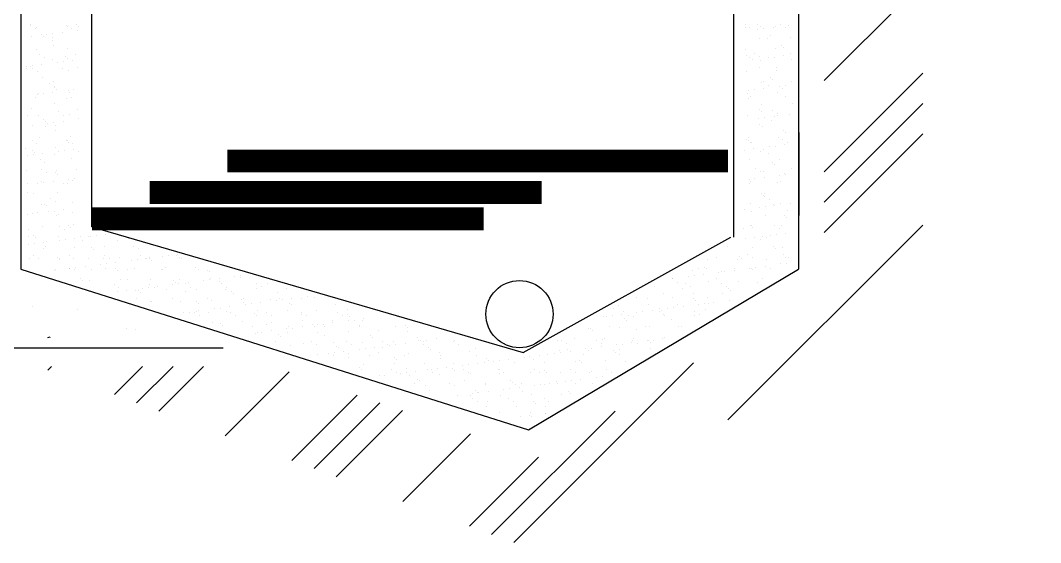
# Model space of a CAD drawing. Extents: x 0.035 to 0.854, y 0.057 to 0.57.
# Drawn here: x 0.81737 to 0.85405, y 0.34715 to 0.36595 of the extents above; entities that cross this region are included whole.
import ezdxf

# ---------------------------------------------------------------- set-up
doc = ezdxf.new("R2010")
doc.units = 0
doc.header["$LTSCALE"] = 500
doc.header["$MEASUREMENT"] = 0
doc.linetypes.add('DASHED2', pattern=[0.375, 0.25, -0.125])
doc.layers.get('0').update_dxf_attribs({"linetype": 'CONTINUOUS'})

# ---------------------------------------------------------------- blocks, each defined once
blk = doc.blocks.new('*X38')
at = {"color": 0, "linetype": 'Continuous'}
for p, q in [((-5.246, 27.899), (2.934, 36.08)), ((-5.246, 29.225), (1.608, 36.08)), ((-5.246, 33.203), (-2.369, 36.08)), ((-0.369, 31.451), (4.188, 36.008)), ((3.609, 31.451), (4.188, 32.031)), ((-5.246, 26.574), (-0.943, 30.877)), ((-5.246, 22.596), (-0.943, 26.9)), ((-5.246, 18.619), (-0.943, 22.922)), ((-5.246, 17.293), (-0.943, 21.596)), ((-5.246, 15.967), (-0.943, 20.27)), ((-9.439, 7.796), (-0.943, 16.293)), ((-18.775, 2.438), (-10.938, 10.275)), ((-39.087, 9.969), (-38.931, 10.125)), ((-36.185, 8.893), (-34.953, 10.125)), ((-35.218, 8.534), (-33.627, 10.125)), ((-34.251, 8.176), (-32.301, 10.125)), ((-31.349, 7.1), (-28.559, 9.89)), ((-28.447, 6.024), (-25.596, 8.875)), ((-27.48, 5.665), (-24.609, 8.537)), ((-26.513, 5.307), (-23.621, 8.199)), ((-19.743, 2.796), (-14.36, 8.179)), ((-23.611, 4.231), (-20.658, 7.184)), ((-20.71, 3.155), (-17.695, 6.169))]:
    blk.add_line(p, q, dxfattribs=at)
blk = doc.blocks.new('*X41')
at = {"color": 0, "linetype": 'Continuous'}
for p, q in [((-39.775, 12.752), (-39.775, 12.752)), ((-37.779, 12.623), (-37.779, 12.623)), ((-35.661, 11.772), (-35.661, 11.772)), ((-35.285, 11.752), (-35.285, 11.752)), ((-39.089, 11.381), (-38.981, 11.423)), ((-38.995, 11.381), (-38.981, 11.423))]:
    blk.add_line(p, q, dxfattribs=at)
blk = doc.blocks.new('*X42')
at = {"color": 0, "linetype": 'Continuous'}
for p, q in [((-39.851, 25.056), (-39.851, 25.056)), ((-39.833, 24.984), (-39.833, 24.984)), ((-39.599, 24.919), (-39.599, 24.919)), ((-38.276, 24.987), (-38.276, 24.987)), ((-38.248, 24.968), (-38.248, 24.968)), ((-37.85, 25.039), (-37.85, 25.039)), ((-37.758, 24.954), (-37.758, 24.954)), ((-8.695, 24.93), (-8.695, 24.93)), ((-8.691, 25.041), (-8.691, 25.041)), ((-8.48, 24.907), (-8.48, 24.907)), ((-8.13, 25.048), (-8.13, 25.048)), ((-8.038, 24.963), (-8.038, 24.963)), ((-7.468, 24.908), (-7.468, 24.908)), ((-7.387, 24.947), (-7.387, 24.947)), ((-7.134, 25.044), (-7.134, 25.044)), ((-6.923, 24.91), (-6.923, 24.91)), ((-6.788, 24.998), (-6.788, 24.998)), ((-39.806, 24.535), (-39.806, 24.535)), ((-39.622, 24.85), (-39.622, 24.85)), ((-39.353, 24.6), (-39.353, 24.6)), ((-39.261, 24.516), (-39.261, 24.516)), ((-39.127, 24.624), (-39.127, 24.624)), ((-38.893, 24.473), (-38.893, 24.473)), ((-38.867, 24.658), (-38.867, 24.658)), ((-38.46, 24.712), (-38.46, 24.712)), ((-38.065, 24.853), (-38.065, 24.853)), ((-37.781, 24.801), (-37.781, 24.801)), ((-8.134, 24.821), (-8.134, 24.821)), ((-7.874, 24.855), (-7.874, 24.855)), ((-7.603, 24.565), (-7.603, 24.565)), ((-6.711, 24.478), (-6.711, 24.478)), ((-38.863, 24.367), (-38.863, 24.367)), ((-38.826, 24.117), (-38.826, 24.117)), ((-8.061, 24.43), (-8.061, 24.43)), ((-7.721, 24.423), (-7.721, 24.423)), ((-7.105, 24.109), (-7.105, 24.109)), ((-7.013, 24.024), (-7.013, 24.024)), ((-39.567, 23.956), (-39.567, 23.956)), ((-39.429, 23.732), (-39.429, 23.732)), ((-39.218, 23.598), (-39.218, 23.598)), ((-38.328, 23.661), (-38.328, 23.661)), ((-38.236, 23.576), (-38.236, 23.576)), ((-38.217, 24.004), (-38.217, 24.004)), ((-37.872, 23.735), (-37.872, 23.735)), ((-8.664, 23.967), (-8.664, 23.967)), ((-8.609, 23.67), (-8.609, 23.67)), ((-8.516, 23.586), (-8.516, 23.586)), ((-8.287, 23.789), (-8.287, 23.789)), ((-8.077, 23.655), (-8.077, 23.655)), ((-7.673, 23.587), (-7.673, 23.587)), ((-7.413, 23.621), (-7.413, 23.621)), ((-7.355, 23.984), (-7.355, 23.984)), ((-7.007, 23.674), (-7.007, 23.674)), ((-6.73, 23.792), (-6.73, 23.792)), ((-40.012, 23.213), (-40.012, 23.213)), ((-39.831, 23.222), (-39.831, 23.222)), ((-39.751, 23.247), (-39.751, 23.247)), ((-39.739, 23.138), (-39.739, 23.138)), ((-39.345, 23.301), (-39.345, 23.301)), ((-38.861, 23.51), (-38.861, 23.51)), ((-38.666, 23.39), (-38.666, 23.39)), ((-38.406, 23.424), (-38.406, 23.424)), ((-37.999, 23.478), (-37.999, 23.478)), ((-37.801, 23.178), (-37.801, 23.178)), ((-8.352, 23.497), (-8.352, 23.497)), ((-8.081, 23.187), (-8.081, 23.187)), ((-8.03, 23.466), (-8.03, 23.466)), ((-7.318, 23.171), (-7.318, 23.171)), ((-6.679, 23.515), (-6.679, 23.515)), ((-40.016, 23.112), (-40.016, 23.112)), ((-39.536, 22.992), (-39.536, 22.992)), ((-39.304, 22.739), (-39.304, 22.739)), ((-38.459, 23.114), (-38.459, 23.114)), ((-38.185, 23.041), (-38.185, 23.041)), ((-8.632, 23.003), (-8.632, 23.003)), ((-7.584, 22.731), (-7.584, 22.731)), ((-7.324, 23.02), (-7.324, 23.02)), ((-39.025, 22.48), (-39.025, 22.48)), ((-38.83, 22.546), (-38.83, 22.546)), ((-38.814, 22.346), (-38.814, 22.346)), ((-38.806, 22.283), (-38.806, 22.283)), ((-7.998, 22.503), (-7.998, 22.503)), ((-7.891, 22.263), (-7.891, 22.263)), ((-7.884, 22.537), (-7.884, 22.537)), ((-7.673, 22.403), (-7.673, 22.403)), ((-7.492, 22.646), (-7.492, 22.646)), ((-7.212, 22.353), (-7.212, 22.353)), ((-7.057, 22.248), (-7.057, 22.248)), ((-6.952, 22.387), (-6.952, 22.387)), ((-6.648, 22.551), (-6.648, 22.551)), ((-39.612, 21.86), (-39.612, 21.86)), ((-39.551, 21.979), (-39.551, 21.979)), ((-39.504, 22.029), (-39.504, 22.029)), ((-39.29, 22.013), (-39.29, 22.013)), ((-38.884, 22.067), (-38.884, 22.067)), ((-38.714, 22.199), (-38.714, 22.199)), ((-38.279, 21.8), (-38.279, 21.8)), ((-38.205, 22.156), (-38.205, 22.156)), ((-38.154, 22.078), (-38.154, 22.078)), ((-38.055, 21.862), (-38.055, 21.862)), ((-37.945, 22.191), (-37.945, 22.191)), ((-8.601, 22.04), (-8.601, 22.04)), ((-8.56, 21.809), (-8.56, 21.809)), ((-8.558, 22.176), (-8.558, 22.176)), ((-8.471, 21.916), (-8.471, 21.916)), ((-8.298, 22.21), (-8.298, 22.21)), ((-7.292, 22.057), (-7.292, 22.057)), ((-6.914, 21.919), (-6.914, 21.919)), ((-39.782, 21.361), (-39.782, 21.361)), ((-38.798, 21.583), (-38.798, 21.583)), ((-8.062, 21.353), (-8.062, 21.353)), ((-7.967, 21.539), (-7.967, 21.539)), ((-6.616, 21.588), (-6.616, 21.588)), ((-39.967, 21.091), (-39.967, 21.091)), ((-39.473, 21.066), (-39.473, 21.066)), ((-39.285, 20.905), (-39.285, 20.905)), ((-38.621, 21.228), (-38.621, 21.228)), ((-38.41, 21.094), (-38.41, 21.094)), ((-38.122, 21.114), (-38.122, 21.114)), ((-37.782, 21.344), (-37.782, 21.344)), ((-37.744, 20.922), (-37.744, 20.922)), ((-8.57, 21.077), (-8.57, 21.077)), ((-8.097, 20.942), (-8.097, 20.942)), ((-7.97, 21.269), (-7.97, 21.269)), ((-7.837, 20.976), (-7.837, 20.976)), ((-7.48, 21.285), (-7.48, 21.285)), ((-7.43, 21.03), (-7.43, 21.03)), ((-7.269, 21.151), (-7.269, 21.151)), ((-7.261, 21.093), (-7.261, 21.093)), ((-6.751, 21.119), (-6.751, 21.119)), ((-39.769, 20.656), (-39.769, 20.656)), ((-39.208, 20.608), (-39.208, 20.608)), ((-39.193, 20.821), (-39.193, 20.821)), ((-39.09, 20.745), (-39.09, 20.745)), ((-38.829, 20.78), (-38.829, 20.78)), ((-38.767, 20.62), (-38.767, 20.62)), ((-38.423, 20.833), (-38.423, 20.833)), ((-8.067, 20.664), (-8.067, 20.664)), ((-7.935, 20.576), (-7.935, 20.576)), ((-7.535, 20.87), (-7.535, 20.87)), ((-39.441, 20.102), (-39.441, 20.102)), ((-38.758, 20.422), (-38.758, 20.422)), ((-38.091, 20.151), (-38.091, 20.151)), ((-8.633, 20.03), (-8.633, 20.03)), ((-8.538, 20.113), (-8.538, 20.113)), ((-7.229, 20.13), (-7.229, 20.13)), ((-7.076, 20.033), (-7.076, 20.033)), ((-7.037, 20.414), (-7.037, 20.414)), ((-6.945, 20.33), (-6.945, 20.33)), ((-40.044, 19.64), (-40.044, 19.64)), ((-39.775, 19.973), (-39.775, 19.973)), ((-39.564, 19.839), (-39.564, 19.839)), ((-38.736, 19.656), (-38.736, 19.656)), ((-38.26, 19.966), (-38.26, 19.966)), ((-38.217, 19.976), (-38.217, 19.976)), ((-38.168, 19.882), (-38.168, 19.882)), ((-38.007, 19.842), (-38.007, 19.842)), ((-37.962, 19.599), (-37.962, 19.599)), ((-8.54, 19.975), (-8.54, 19.975)), ((-8.448, 19.891), (-8.448, 19.891)), ((-8.422, 19.896), (-8.422, 19.896)), ((-8.315, 19.618), (-8.315, 19.618)), ((-7.904, 19.612), (-7.904, 19.612)), ((-7.636, 19.708), (-7.636, 19.708)), ((-7.376, 19.742), (-7.376, 19.742)), ((-6.969, 19.796), (-6.969, 19.796)), ((-6.865, 19.898), (-6.865, 19.898)), ((-39.975, 19.334), (-39.975, 19.334)), ((-39.763, 19.527), (-39.763, 19.527)), ((-39.714, 19.368), (-39.714, 19.368)), ((-39.671, 19.443), (-39.671, 19.443)), ((-39.41, 19.139), (-39.41, 19.139)), ((-39.308, 19.422), (-39.308, 19.422)), ((-38.805, 19.356), (-38.805, 19.356)), ((-38.629, 19.511), (-38.629, 19.511)), ((-38.368, 19.546), (-38.368, 19.546)), ((-38.059, 19.187), (-38.059, 19.187)), ((-37.733, 19.483), (-37.733, 19.483)), ((-8.722, 19.565), (-8.722, 19.565)), ((-8.507, 19.15), (-8.507, 19.15)), ((-8.013, 19.492), (-8.013, 19.492)), ((-7.663, 19.412), (-7.663, 19.412)), ((-7.198, 19.167), (-7.198, 19.167)), ((-39.371, 18.721), (-39.371, 18.721)), ((-39.236, 19.044), (-39.236, 19.044)), ((-38.704, 18.693), (-38.704, 18.693)), ((-37.814, 18.724), (-37.814, 18.724)), ((-8.229, 18.778), (-8.229, 18.778)), ((-7.515, 19.036), (-7.515, 19.036)), ((-7.423, 18.952), (-7.423, 18.952)), ((-6.672, 18.781), (-6.672, 18.781)), ((-40.013, 18.676), (-40.013, 18.676)), ((-39.16, 18.587), (-39.16, 18.587)), ((-38.738, 18.588), (-38.738, 18.588)), ((-38.646, 18.504), (-38.646, 18.504)), ((-38.168, 18.277), (-38.168, 18.277)), ((-37.907, 18.312), (-37.907, 18.312)), ((-8.521, 18.297), (-8.521, 18.297)), ((-8.261, 18.331), (-8.261, 18.331)), ((-8.018, 18.644), (-8.018, 18.644)), ((-7.872, 18.649), (-7.872, 18.649)), ((-7.854, 18.385), (-7.854, 18.385)), ((-7.175, 18.474), (-7.175, 18.474)), ((-6.988, 18.553), (-6.988, 18.553)), ((-6.915, 18.508), (-6.915, 18.508)), ((-39.958, 18.101), (-39.958, 18.101)), ((-39.514, 18.1), (-39.514, 18.1)), ((-39.378, 18.175), (-39.378, 18.175)), ((-39.253, 18.135), (-39.253, 18.135)), ((-38.847, 18.188), (-38.847, 18.188)), ((-38.401, 18.103), (-38.401, 18.103)), ((-38.211, 18.105), (-38.211, 18.105)), ((-38.028, 18.224), (-38.028, 18.224)), ((-8.491, 18.114), (-8.491, 18.114)), ((-8.475, 18.186), (-8.475, 18.186)), ((-7.259, 18.16), (-7.259, 18.16)), ((-7.166, 18.203), (-7.166, 18.203)), ((-39.981, 17.713), (-39.981, 17.713)), ((-39.714, 17.666), (-39.714, 17.666)), ((-38.967, 17.469), (-38.967, 17.469)), ((-38.673, 17.729), (-38.673, 17.729)), ((-7.994, 17.658), (-7.994, 17.658)), ((-7.902, 17.574), (-7.902, 17.574)), ((-7.841, 17.686), (-7.841, 17.686)), ((-7.825, 17.526), (-7.825, 17.526)), ((-7.615, 17.392), (-7.615, 17.392)), ((-39.347, 17.212), (-39.347, 17.212)), ((-39.216, 17.21), (-39.216, 17.21)), ((-39.124, 17.126), (-39.124, 17.126)), ((-38.792, 16.901), (-38.792, 16.901)), ((-38.756, 17.335), (-38.756, 17.335)), ((-38.386, 16.954), (-38.386, 16.954)), ((-37.996, 17.261), (-37.996, 17.261)), ((-8.739, 16.974), (-8.739, 16.974)), ((-8.444, 17.223), (-8.444, 17.223)), ((-8.413, 16.905), (-8.413, 16.905)), ((-8.06, 17.063), (-8.06, 17.063)), ((-7.8, 17.097), (-7.8, 17.097)), ((-7.467, 17.175), (-7.467, 17.175)), ((-7.393, 17.151), (-7.393, 17.151)), ((-7.135, 17.24), (-7.135, 17.24)), ((-6.856, 16.908), (-6.856, 16.908)), ((-6.714, 17.24), (-6.714, 17.24)), ((-39.95, 16.749), (-39.95, 16.749)), ((-39.732, 16.777), (-39.732, 16.777)), ((-39.554, 16.849), (-39.554, 16.849)), ((-39.053, 16.866), (-39.053, 16.866)), ((-38.689, 16.727), (-38.689, 16.727)), ((-38.641, 16.766), (-38.641, 16.766)), ((-37.997, 16.851), (-37.997, 16.851)), ((-7.809, 16.722), (-7.809, 16.722)), ((-6.969, 16.719), (-6.969, 16.719)), ((-6.877, 16.635), (-6.877, 16.635)), ((-39.909, 16.08), (-39.909, 16.08)), ((-39.315, 16.249), (-39.315, 16.249)), ((-38.563, 16.217), (-38.563, 16.217)), ((-38.352, 16.083), (-38.352, 16.083)), ((-38.192, 16.271), (-38.192, 16.271)), ((-38.099, 16.187), (-38.099, 16.187)), ((-37.965, 16.297), (-37.965, 16.297)), ((-8.768, 16.137), (-8.768, 16.137)), ((-8.472, 16.28), (-8.472, 16.28)), ((-8.412, 16.26), (-8.412, 16.26)), ((-8.38, 16.196), (-8.38, 16.196)), ((-7.422, 16.274), (-7.422, 16.274)), ((-7.211, 16.14), (-7.211, 16.14)), ((-7.103, 16.276), (-7.103, 16.276)), ((-39.918, 15.786), (-39.918, 15.786)), ((-39.695, 15.832), (-39.695, 15.832)), ((-39.602, 15.748), (-39.602, 15.748)), ((-39.15, 15.597), (-39.15, 15.597)), ((-38.61, 15.803), (-38.61, 15.803)), ((-38.592, 15.633), (-38.592, 15.633)), ((-38.331, 15.667), (-38.331, 15.667)), ((-37.925, 15.72), (-37.925, 15.72)), ((-37.664, 15.788), (-37.664, 15.788)), ((-37.593, 15.599), (-37.593, 15.599)), ((-37.33, 15.796), (-37.33, 15.796)), ((-37.246, 15.81), (-37.246, 15.81)), ((-36.985, 15.844), (-36.985, 15.844)), ((-36.579, 15.897), (-36.579, 15.897)), ((-36.036, 15.602), (-36.036, 15.602)), ((-35.572, 15.686), (-35.572, 15.686)), ((-8.685, 15.686), (-8.685, 15.686)), ((-8.278, 15.74), (-8.278, 15.74)), ((-8.009, 15.653), (-8.009, 15.653)), ((-7.945, 15.797), (-7.945, 15.797)), ((-7.778, 15.759), (-7.778, 15.759)), ((-7.599, 15.829), (-7.599, 15.829)), ((-7.339, 15.863), (-7.339, 15.863)), ((-6.932, 15.917), (-6.932, 15.917)), ((-39.937, 15.455), (-39.937, 15.455)), ((-39.677, 15.49), (-39.677, 15.49)), ((-39.284, 15.285), (-39.284, 15.285)), ((-39.271, 15.543), (-39.271, 15.543)), ((-39.167, 15.349), (-39.167, 15.349)), ((-37.933, 15.334), (-37.933, 15.334)), ((-37.167, 15.332), (-37.167, 15.332)), ((-37.075, 15.248), (-37.075, 15.248)), ((-36.625, 15.35), (-36.625, 15.35)), ((-35.346, 15.344), (-35.346, 15.344)), ((-35.137, 15.288), (-35.137, 15.288)), ((-9.448, 15.358), (-9.448, 15.358)), ((-8.381, 15.296), (-8.381, 15.296)), ((-7.447, 15.341), (-7.447, 15.341)), ((-7.355, 15.257), (-7.355, 15.257)), ((-7.072, 15.313), (-7.072, 15.313)), ((-39.887, 14.822), (-39.887, 14.822)), ((-39.716, 14.962), (-39.716, 14.962)), ((-39.505, 14.828), (-39.505, 14.828)), ((-38.67, 14.893), (-38.67, 14.893)), ((-38.578, 14.839), (-38.578, 14.839)), ((-38.578, 14.809), (-38.578, 14.809)), ((-38.159, 14.965), (-38.159, 14.965)), ((-37.948, 14.831), (-37.948, 14.831)), ((-37.299, 14.833), (-37.299, 14.833)), ((-36.64, 14.849), (-36.64, 14.849)), ((-36.602, 14.968), (-36.602, 14.968)), ((-36.391, 14.834), (-36.391, 14.834)), ((-35.949, 14.882), (-35.949, 14.882)), ((-35.439, 14.753), (-35.439, 14.753)), ((-35.179, 14.787), (-35.179, 14.787)), ((-35.045, 14.971), (-35.045, 14.971)), ((-34.834, 14.837), (-34.834, 14.837)), ((-34.772, 14.841), (-34.772, 14.841)), ((-34.64, 14.898), (-34.64, 14.898)), ((-34.639, 14.832), (-34.639, 14.832)), ((-34.547, 14.747), (-34.547, 14.747)), ((-34.093, 14.93), (-34.093, 14.93)), ((-33.833, 14.964), (-33.833, 14.964)), ((-33.488, 14.974), (-33.488, 14.974)), ((-33.426, 15.018), (-33.426, 15.018)), ((-33.361, 14.892), (-33.361, 14.892)), ((-33.277, 14.839), (-33.277, 14.839)), ((-10.334, 14.785), (-10.334, 14.785)), ((-9.921, 14.882), (-9.921, 14.882)), ((-9.025, 14.802), (-9.025, 14.802)), ((-8.95, 14.902), (-8.95, 14.902)), ((-8.858, 14.818), (-8.858, 14.818)), ((-8.575, 15.019), (-8.575, 15.019)), ((-8.364, 14.885), (-8.364, 14.885)), ((-7.746, 14.795), (-7.746, 14.795)), ((-7.018, 15.022), (-7.018, 15.022)), ((-6.92, 14.858), (-6.92, 14.858)), ((-6.807, 14.887), (-6.807, 14.887)), ((-38.81, 14.309), (-38.81, 14.309)), ((-38.746, 14.344), (-38.746, 14.344)), ((-38.143, 14.41), (-38.143, 14.41)), ((-38.131, 14.399), (-38.131, 14.399)), ((-37.902, 14.37), (-37.902, 14.37)), ((-37.87, 14.433), (-37.87, 14.433)), ((-37.464, 14.486), (-37.464, 14.486)), ((-37.189, 14.347), (-37.189, 14.347)), ((-36.785, 14.576), (-36.785, 14.576)), ((-36.593, 14.387), (-36.593, 14.387)), ((-36.524, 14.61), (-36.524, 14.61)), ((-36.142, 14.393), (-36.142, 14.393)), ((-36.118, 14.664), (-36.118, 14.664)), ((-36.05, 14.309), (-36.05, 14.309)), ((-35.632, 14.35), (-35.632, 14.35)), ((-35.314, 14.381), (-35.314, 14.381)), ((-34.112, 14.349), (-34.112, 14.349)), ((-34.075, 14.353), (-34.075, 14.353)), ((-33.964, 14.43), (-33.964, 14.43)), ((-32.655, 14.446), (-32.655, 14.446)), ((-32.518, 14.356), (-32.518, 14.356)), ((-32.111, 14.332), (-32.111, 14.332)), ((-32.019, 14.247), (-32.019, 14.247)), ((-10.979, 14.29), (-10.979, 14.29)), ((-10.719, 14.395), (-10.719, 14.395)), ((-10.453, 14.463), (-10.453, 14.463)), ((-10.361, 14.379), (-10.361, 14.379)), ((-9.83, 14.241), (-9.83, 14.241)), ((-9.699, 14.284), (-9.699, 14.284)), ((-9.57, 14.275), (-9.57, 14.275)), ((-9.163, 14.329), (-9.163, 14.329)), ((-9.162, 14.398), (-9.162, 14.398)), ((-8.484, 14.418), (-8.484, 14.418)), ((-8.423, 14.419), (-8.423, 14.419)), ((-8.349, 14.333), (-8.349, 14.333)), ((-8.224, 14.452), (-8.224, 14.452)), ((-7.817, 14.506), (-7.817, 14.506)), ((-7.605, 14.401), (-7.605, 14.401)), ((-7.138, 14.595), (-7.138, 14.595)), ((-6.878, 14.629), (-6.878, 14.629)), ((-37.645, 13.954), (-37.645, 13.954)), ((-37.553, 13.87), (-37.553, 13.87)), ((-37.267, 13.87), (-37.267, 13.87)), ((-35.917, 13.918), (-35.917, 13.918)), ((-35.615, 13.91), (-35.615, 13.91)), ((-34.608, 13.935), (-34.608, 13.935)), ((-33.614, 13.893), (-33.614, 13.893)), ((-33.522, 13.808), (-33.522, 13.808)), ((-33.329, 13.929), (-33.329, 13.929)), ((-32.286, 13.874), (-32.286, 13.874)), ((-32.026, 13.908), (-32.026, 13.908)), ((-31.979, 13.977), (-31.979, 13.977)), ((-31.619, 13.961), (-31.619, 13.961)), ((-31.584, 13.849), (-31.584, 13.849)), ((-30.94, 14.051), (-30.94, 14.051)), ((-30.68, 14.085), (-30.68, 14.085)), ((-30.67, 13.994), (-30.67, 13.994)), ((-11.864, 13.94), (-11.864, 13.94)), ((-11.855, 13.974), (-11.855, 13.974)), ((-11.176, 14.064), (-11.176, 14.064)), ((-10.916, 14.098), (-10.916, 14.098)), ((-10.509, 14.151), (-10.509, 14.151)), ((-10.302, 13.821), (-10.302, 13.821)), ((-9.926, 13.98), (-9.926, 13.98)), ((-8.994, 13.838), (-8.994, 13.838)), ((-7.925, 13.963), (-7.925, 13.963)), ((-36.198, 13.716), (-36.198, 13.716)), ((-36.063, 13.376), (-36.063, 13.376)), ((-35.988, 13.582), (-35.988, 13.582)), ((-35.657, 13.43), (-35.657, 13.43)), ((-35.283, 13.418), (-35.283, 13.418)), ((-35.117, 13.454), (-35.117, 13.454)), ((-35.025, 13.37), (-35.025, 13.37)), ((-34.978, 13.519), (-34.978, 13.519)), ((-34.718, 13.553), (-34.718, 13.553)), ((-34.641, 13.719), (-34.641, 13.719)), ((-34.43, 13.584), (-34.43, 13.584)), ((-34.311, 13.607), (-34.311, 13.607)), ((-33.932, 13.466), (-33.932, 13.466)), ((-33.632, 13.696), (-33.632, 13.696)), ((-33.372, 13.731), (-33.372, 13.731)), ((-33.087, 13.41), (-33.087, 13.41)), ((-33.084, 13.722), (-33.084, 13.722)), ((-32.965, 13.784), (-32.965, 13.784)), ((-32.873, 13.587), (-32.873, 13.587)), ((-32.623, 13.483), (-32.623, 13.483)), ((-31.527, 13.724), (-31.527, 13.724)), ((-31.344, 13.477), (-31.344, 13.477)), ((-31.316, 13.59), (-31.316, 13.59)), ((-31.086, 13.393), (-31.086, 13.393)), ((-29.994, 13.525), (-29.994, 13.525)), ((-29.97, 13.727), (-29.97, 13.727)), ((-29.759, 13.593), (-29.759, 13.593)), ((-29.491, 13.747), (-29.491, 13.747)), ((-29.056, 13.348), (-29.056, 13.348)), ((-28.685, 13.542), (-28.685, 13.542)), ((-12.631, 13.624), (-12.631, 13.624)), ((-11.653, 13.773), (-11.653, 13.773)), ((-11.429, 13.542), (-11.429, 13.542)), ((-11.285, 13.761), (-11.285, 13.761)), ((-11.074, 13.627), (-11.074, 13.627)), ((-9.728, 13.764), (-9.728, 13.764)), ((-9.517, 13.63), (-9.517, 13.63)), ((-9.428, 13.524), (-9.428, 13.524)), ((-9.336, 13.44), (-9.336, 13.44)), ((-8.171, 13.767), (-8.171, 13.767)), ((-35.228, 13.098), (-35.228, 13.098)), ((-34.59, 12.971), (-34.59, 12.971)), ((-34.577, 12.972), (-34.577, 12.972)), ((-33.671, 13.101), (-33.671, 13.101)), ((-33.298, 12.965), (-33.298, 12.965)), ((-32.589, 12.954), (-32.589, 12.954)), ((-32.114, 13.104), (-32.114, 13.104)), ((-31.947, 13.014), (-31.947, 13.014)), ((-30.994, 13.308), (-30.994, 13.308)), ((-30.638, 13.031), (-30.638, 13.031)), ((-30.559, 12.91), (-30.559, 12.91)), ((-30.557, 13.107), (-30.557, 13.107)), ((-29.812, 12.905), (-29.812, 12.905)), ((-29.359, 13.025), (-29.359, 13.025)), ((-29.133, 12.994), (-29.133, 12.994)), ((-29, 13.109), (-29, 13.109)), ((-28.873, 13.028), (-28.873, 13.028)), ((-28.467, 13.082), (-28.467, 13.082)), ((-28.009, 13.073), (-28.009, 13.073)), ((-27.787, 13.171), (-27.787, 13.171)), ((-27.443, 13.112), (-27.443, 13.112)), ((-13.429, 13.138), (-13.429, 13.138)), ((-12.932, 13.103), (-12.932, 13.103)), ((-12.256, 13.31), (-12.256, 13.31)), ((-11.872, 13.141), (-11.872, 13.141)), ((-10.947, 13.327), (-10.947, 13.327)), ((-10.931, 13.086), (-10.931, 13.086)), ((-10.839, 13.001), (-10.839, 13.001)), ((-10.315, 13.143), (-10.315, 13.143)), ((-10.048, 12.917), (-10.048, 12.917)), ((-9.668, 13.321), (-9.668, 13.321)), ((-9.369, 13.007), (-9.369, 13.007)), ((-33.171, 12.462), (-33.171, 12.462)), ((-32.911, 12.497), (-32.911, 12.497)), ((-32.68, 12.47), (-32.68, 12.47)), ((-32.592, 12.519), (-32.592, 12.519)), ((-32.504, 12.55), (-32.504, 12.55)), ((-32.497, 12.869), (-32.497, 12.869)), ((-32.062, 12.471), (-32.062, 12.471)), ((-31.825, 12.64), (-31.825, 12.64)), ((-31.565, 12.674), (-31.565, 12.674)), ((-31.313, 12.513), (-31.313, 12.513)), ((-31.158, 12.727), (-31.158, 12.727)), ((-31.123, 12.472), (-31.123, 12.472)), ((-30.479, 12.817), (-30.479, 12.817)), ((-30.219, 12.851), (-30.219, 12.851)), ((-30.061, 12.453), (-30.061, 12.453)), ((-29.962, 12.562), (-29.962, 12.562)), ((-29.566, 12.475), (-29.566, 12.475)), ((-28.654, 12.579), (-28.654, 12.579)), ((-28.558, 12.892), (-28.558, 12.892)), ((-28.466, 12.808), (-28.466, 12.808)), ((-28.009, 12.478), (-28.009, 12.478)), ((-27.375, 12.573), (-27.375, 12.573)), ((-26.528, 12.848), (-26.528, 12.848)), ((-26.452, 12.481), (-26.452, 12.481)), ((-26.024, 12.621), (-26.024, 12.621)), ((-14.435, 12.664), (-14.435, 12.664)), ((-14.209, 12.799), (-14.209, 12.799)), ((-13.996, 12.504), (-13.996, 12.504)), ((-13.407, 12.475), (-13.407, 12.475)), ((-13.146, 12.51), (-13.146, 12.51)), ((-12.9, 12.816), (-12.9, 12.816)), ((-12.74, 12.563), (-12.74, 12.563)), ((-12.438, 12.506), (-12.438, 12.506)), ((-12.435, 12.647), (-12.435, 12.647)), ((-12.342, 12.562), (-12.342, 12.562)), ((-12.061, 12.653), (-12.061, 12.653)), ((-11.8, 12.687), (-11.8, 12.687)), ((-11.621, 12.809), (-11.621, 12.809)), ((-11.394, 12.74), (-11.394, 12.74)), ((-10.881, 12.509), (-10.881, 12.509)), ((-10.715, 12.83), (-10.715, 12.83)), ((-10.455, 12.864), (-10.455, 12.864)), ((-10.404, 12.603), (-10.404, 12.603)), ((-10.271, 12.858), (-10.271, 12.858)), ((-32.47, 12.335), (-32.47, 12.335)), ((-31.916, 12.051), (-31.916, 12.051)), ((-31.564, 12.015), (-31.564, 12.015)), ((-30.912, 12.338), (-30.912, 12.338)), ((-30.607, 12.067), (-30.607, 12.067)), ((-29.969, 12.369), (-29.969, 12.369)), ((-29.355, 12.341), (-29.355, 12.341)), ((-29.328, 12.061), (-29.328, 12.061)), ((-28.031, 12.409), (-28.031, 12.409)), ((-27.977, 12.11), (-27.977, 12.11)), ((-27.798, 12.344), (-27.798, 12.344)), ((-26.669, 12.127), (-26.669, 12.127)), ((-26.66, 12.025), (-26.66, 12.025)), ((-26.241, 12.347), (-26.241, 12.347)), ((-26.03, 12.392), (-26.03, 12.392)), ((-25.981, 12.115), (-25.981, 12.115)), ((-25.938, 12.308), (-25.938, 12.308)), ((-25.72, 12.149), (-25.72, 12.149)), ((-25.39, 12.12), (-25.39, 12.12)), ((-25.314, 12.202), (-25.314, 12.202)), ((-14.854, 12.304), (-14.854, 12.304)), ((-14.752, 12.298), (-14.752, 12.298)), ((-14.492, 12.332), (-14.492, 12.332)), ((-14.086, 12.386), (-14.086, 12.386)), ((-13.938, 12.208), (-13.938, 12.208)), ((-13.845, 12.123), (-13.845, 12.123)), ((-13.785, 12.369), (-13.785, 12.369)), ((-13.575, 12.298), (-13.575, 12.298)), ((-12.228, 12.372), (-12.228, 12.372)), ((-12.224, 12.347), (-12.224, 12.347)), ((-11.907, 12.164), (-11.907, 12.164)), ((-10.916, 12.363), (-10.916, 12.363)), ((-10.671, 12.375), (-10.671, 12.375)), ((-31.472, 11.93), (-31.472, 11.93)), ((-30.153, 11.855), (-30.153, 11.855)), ((-30.018, 11.583), (-30.018, 11.583)), ((-29.931, 11.599), (-29.931, 11.599)), ((-29.758, 11.617), (-29.758, 11.617)), ((-29.534, 11.97), (-29.534, 11.97)), ((-29.351, 11.671), (-29.351, 11.671)), ((-28.672, 11.76), (-28.672, 11.76)), ((-28.622, 11.615), (-28.622, 11.615)), ((-28.596, 11.857), (-28.596, 11.857)), ((-28.412, 11.794), (-28.412, 11.794)), ((-28.006, 11.848), (-28.006, 11.848)), ((-27.533, 11.953), (-27.533, 11.953)), ((-27.441, 11.869), (-27.441, 11.869)), ((-27.343, 11.609), (-27.343, 11.609)), ((-27.326, 11.937), (-27.326, 11.937)), ((-27.066, 11.972), (-27.066, 11.972)), ((-27.039, 11.86), (-27.039, 11.86)), ((-25.993, 11.658), (-25.993, 11.658)), ((-25.503, 11.909), (-25.503, 11.909)), ((-25.482, 11.863), (-25.482, 11.863)), ((-24.684, 11.674), (-24.684, 11.674)), ((-23.925, 11.866), (-23.925, 11.866)), ((-23.503, 11.892), (-23.503, 11.892)), ((-23.41, 11.807), (-23.41, 11.807)), ((-23.405, 11.668), (-23.405, 11.668)), ((-15.528, 11.787), (-15.528, 11.787)), ((-15.441, 11.769), (-15.441, 11.769)), ((-15.349, 11.685), (-15.349, 11.685)), ((-14.583, 11.883), (-14.583, 11.883)), ((-14.178, 11.835), (-14.178, 11.835)), ((-13.41, 11.725), (-13.41, 11.725)), ((-13.026, 11.886), (-13.026, 11.886)), ((-12.869, 11.852), (-12.869, 11.852)), ((-11.59, 11.846), (-11.59, 11.846)), ((-11.469, 11.888), (-11.469, 11.888)), ((-29.162, 11.223), (-29.162, 11.223)), ((-29.037, 11.514), (-29.037, 11.514)), ((-28.944, 11.43), (-28.944, 11.43)), ((-27.946, 11.146), (-27.946, 11.146)), ((-27.605, 11.226), (-27.605, 11.226)), ((-27.006, 11.47), (-27.006, 11.47)), ((-26.637, 11.163), (-26.637, 11.163)), ((-26.048, 11.229), (-26.048, 11.229)), ((-25.358, 11.157), (-25.358, 11.157)), ((-25.006, 11.453), (-25.006, 11.453)), ((-24.913, 11.369), (-24.913, 11.369)), ((-24.491, 11.232), (-24.491, 11.232)), ((-24.008, 11.206), (-24.008, 11.206)), ((-23.507, 11.146), (-23.507, 11.146)), ((-22.975, 11.409), (-22.975, 11.409)), ((-22.934, 11.235), (-22.934, 11.235)), ((-22.828, 11.235), (-22.828, 11.235)), ((-22.699, 11.222), (-22.699, 11.222)), ((-22.568, 11.269), (-22.568, 11.269)), ((-22.161, 11.323), (-22.161, 11.323)), ((-21.42, 11.216), (-21.42, 11.216)), ((-21.377, 11.237), (-21.377, 11.237)), ((-16.852, 11.246), (-16.852, 11.246)), ((-16.706, 11.246), (-16.706, 11.246)), ((-16.131, 11.324), (-16.131, 11.324)), ((-15.149, 11.249), (-15.149, 11.249)), ((-14.914, 11.286), (-14.914, 11.286)), ((-14.822, 11.341), (-14.822, 11.341)), ((-13.625, 11.152), (-13.625, 11.152)), ((-13.592, 11.251), (-13.592, 11.251)), ((-13.543, 11.335), (-13.543, 11.335)), ((-12.946, 11.241), (-12.946, 11.241)), ((-12.913, 11.269), (-12.913, 11.269)), ((-12.821, 11.184), (-12.821, 11.184)), ((-12.685, 11.276), (-12.685, 11.276)), ((-12.279, 11.329), (-12.279, 11.329)), ((-12.193, 11.383), (-12.193, 11.383)), ((-28.509, 11.031), (-28.509, 11.031)), ((-27.395, 11.092), (-27.395, 11.092)), ((-26.865, 10.703), (-26.865, 10.703)), ((-26.605, 10.738), (-26.605, 10.738)), ((-26.509, 11.014), (-26.509, 11.014)), ((-26.417, 10.93), (-26.417, 10.93)), ((-26.199, 10.791), (-26.199, 10.791)), ((-25.961, 10.694), (-25.961, 10.694)), ((-25.837, 11.095), (-25.837, 11.095)), ((-25.52, 10.881), (-25.52, 10.881)), ((-25.259, 10.915), (-25.259, 10.915)), ((-24.853, 10.968), (-24.853, 10.968)), ((-24.652, 10.711), (-24.652, 10.711)), ((-24.478, 10.97), (-24.478, 10.97)), ((-24.28, 11.097), (-24.28, 11.097)), ((-24.174, 11.058), (-24.174, 11.058)), ((-23.913, 11.092), (-23.913, 11.092)), ((-23.373, 10.705), (-23.373, 10.705)), ((-22.723, 11.1), (-22.723, 11.1)), ((-22.478, 10.953), (-22.478, 10.953)), ((-22.386, 10.868), (-22.386, 10.868)), ((-22.023, 10.754), (-22.023, 10.754)), ((-21.166, 11.103), (-21.166, 11.103)), ((-20.714, 10.77), (-20.714, 10.77)), ((-20.448, 10.909), (-20.448, 10.909)), ((-16.983, 10.71), (-16.983, 10.71)), ((-16.776, 10.829), (-16.776, 10.829)), ((-16.723, 10.744), (-16.723, 10.744)), ((-16.495, 11.111), (-16.495, 11.111)), ((-16.417, 10.847), (-16.417, 10.847)), ((-16.316, 10.798), (-16.316, 10.798)), ((-15.637, 10.887), (-15.637, 10.887)), ((-15.497, 10.823), (-15.497, 10.823)), ((-15.377, 10.921), (-15.377, 10.921)), ((-14.971, 10.975), (-14.971, 10.975)), ((-14.938, 11.114), (-14.938, 11.114)), ((-14.416, 10.83), (-14.416, 10.83)), ((-14.324, 10.746), (-14.324, 10.746)), ((-14.291, 11.064), (-14.291, 11.064)), ((-14.146, 10.872), (-14.146, 10.872)), ((-14.031, 11.099), (-14.031, 11.099)), ((-13.381, 11.117), (-13.381, 11.117)), ((-12.837, 10.889), (-12.837, 10.889)), ((-27.312, 10.646), (-27.312, 10.646)), ((-26.635, 10.608), (-26.635, 10.608)), ((-25.982, 10.531), (-25.982, 10.531)), ((-25.078, 10.611), (-25.078, 10.611)), ((-23.981, 10.514), (-23.981, 10.514)), ((-23.976, 10.242), (-23.976, 10.242)), ((-23.889, 10.43), (-23.889, 10.43)), ((-23.521, 10.614), (-23.521, 10.614)), ((-22.667, 10.259), (-22.667, 10.259)), ((-21.964, 10.617), (-21.964, 10.617)), ((-21.951, 10.47), (-21.951, 10.47)), ((-21.388, 10.253), (-21.388, 10.253)), ((-20.407, 10.619), (-20.407, 10.619)), ((-20.354, 10.266), (-20.354, 10.266)), ((-20.038, 10.301), (-20.038, 10.301)), ((-19.95, 10.453), (-19.95, 10.453)), ((-19.858, 10.368), (-19.858, 10.368)), ((-19.675, 10.355), (-19.675, 10.355)), ((-19.415, 10.39), (-19.415, 10.39)), ((-19.008, 10.443), (-19.008, 10.443)), ((-18.729, 10.318), (-18.729, 10.318)), ((-18.329, 10.533), (-18.329, 10.533)), ((-18.069, 10.567), (-18.069, 10.567)), ((-17.92, 10.408), (-17.92, 10.408)), ((-17.662, 10.62), (-17.662, 10.62)), ((-17.45, 10.312), (-17.45, 10.312)), ((-17.293, 10.625), (-17.293, 10.625)), ((-16.1, 10.361), (-16.1, 10.361)), ((-15.919, 10.391), (-15.919, 10.391)), ((-15.827, 10.307), (-15.827, 10.307)), ((-15.736, 10.628), (-15.736, 10.628)), ((-14.791, 10.377), (-14.791, 10.377)), ((-14.179, 10.631), (-14.179, 10.631)), ((-13.889, 10.347), (-13.889, 10.347)), ((-25.484, 10.075), (-25.484, 10.075)), ((-25.392, 9.991), (-25.392, 9.991)), ((-25.327, 10.194), (-25.327, 10.194)), ((-24.087, 9.98), (-24.087, 9.98)), ((-23.877, 9.845), (-23.877, 9.845)), ((-23.713, 9.824), (-23.713, 9.824)), ((-23.454, 10.031), (-23.454, 10.031)), ((-23.452, 9.858), (-23.452, 9.858)), ((-23.046, 9.912), (-23.046, 9.912)), ((-22.53, 9.982), (-22.53, 9.982)), ((-22.367, 10.001), (-22.367, 10.001)), ((-22.32, 9.848), (-22.32, 9.848)), ((-22.107, 10.035), (-22.107, 10.035)), ((-21.991, 9.79), (-21.991, 9.79)), ((-21.7, 10.089), (-21.7, 10.089)), ((-21.453, 10.014), (-21.453, 10.014)), ((-21.361, 9.929), (-21.361, 9.929)), ((-21.021, 10.178), (-21.021, 10.178)), ((-20.973, 9.985), (-20.973, 9.985)), ((-20.762, 9.851), (-20.762, 9.851)), ((-20.761, 10.213), (-20.761, 10.213)), ((-20.682, 9.807), (-20.682, 9.807)), ((-19.423, 9.97), (-19.423, 9.97)), ((-19.416, 9.988), (-19.416, 9.988)), ((-19.403, 9.801), (-19.403, 9.801)), ((-19.205, 9.854), (-19.205, 9.854)), ((-18.053, 9.849), (-18.053, 9.849)), ((-17.859, 9.991), (-17.859, 9.991)), ((-17.648, 9.857), (-17.648, 9.857)), ((-17.422, 9.952), (-17.422, 9.952)), ((-17.33, 9.868), (-17.33, 9.868)), ((-16.744, 9.866), (-16.744, 9.866)), ((-16.302, 9.994), (-16.302, 9.994)), ((-16.091, 9.859), (-16.091, 9.859)), ((-15.465, 9.86), (-15.465, 9.86)), ((-15.392, 9.908), (-15.392, 9.908)), ((-14.745, 9.997), (-14.745, 9.997)), ((-14.534, 9.862), (-14.534, 9.862)), ((-24.621, 9.748), (-24.621, 9.748)), ((-24.392, 9.735), (-24.392, 9.735)), ((-23.342, 9.741), (-23.342, 9.741)), ((-23.118, 9.362), (-23.118, 9.362)), ((-22.956, 9.575), (-22.956, 9.575)), ((-22.864, 9.49), (-22.864, 9.49)), ((-21.56, 9.365), (-21.56, 9.365)), ((-20.926, 9.531), (-20.926, 9.531)), ((-20.003, 9.367), (-20.003, 9.367)), ((-18.925, 9.513), (-18.925, 9.513)), ((-18.833, 9.429), (-18.833, 9.429)), ((-18.698, 9.355), (-18.698, 9.355)), ((-18.446, 9.37), (-18.446, 9.37)), ((-17.419, 9.349), (-17.419, 9.349)), ((-17.201, 9.387), (-17.201, 9.387)), ((-16.895, 9.469), (-16.895, 9.469)), ((-16.889, 9.373), (-16.889, 9.373)), ((-16.522, 9.476), (-16.522, 9.476)), ((-16.262, 9.51), (-16.262, 9.51)), ((-16.068, 9.397), (-16.068, 9.397)), ((-15.855, 9.564), (-15.855, 9.564)), ((-15.332, 9.376), (-15.332, 9.376)), ((-15.176, 9.653), (-15.176, 9.653)), ((-14.916, 9.687), (-14.916, 9.687)), ((-22.636, 9.296), (-22.636, 9.296)), ((-22.429, 9.092), (-22.429, 9.092)), ((-21.357, 9.289), (-21.357, 9.289)), ((-20.56, 8.944), (-20.56, 8.944)), ((-20.428, 9.075), (-20.428, 9.075)), ((-20.336, 8.99), (-20.336, 8.99)), ((-20.3, 8.979), (-20.3, 8.979)), ((-20.006, 9.338), (-20.006, 9.338)), ((-19.893, 9.032), (-19.893, 9.032)), ((-19.214, 9.122), (-19.214, 9.122)), ((-18.954, 9.156), (-18.954, 9.156)), ((-18.547, 9.209), (-18.547, 9.209)), ((-18.398, 9.03), (-18.398, 9.03)), ((-17.868, 9.299), (-17.868, 9.299)), ((-17.608, 9.333), (-17.608, 9.333)), ((-16.713, 8.903), (-16.713, 8.903)), ((-16.397, 9.013), (-16.397, 9.013)), ((-16.305, 8.929), (-16.305, 8.929)), ((-21.239, 8.855), (-21.239, 8.855)), ((-20.651, 8.843), (-20.651, 8.843)), ((-20.569, 8.733), (-20.569, 8.733)), ((-20.359, 8.599), (-20.359, 8.599)), ((-19.901, 8.592), (-19.901, 8.592)), ((-19.372, 8.837), (-19.372, 8.837)), ((-19.012, 8.736), (-19.012, 8.736)), ((-18.802, 8.602), (-18.802, 8.602)), ((-18.022, 8.886), (-18.022, 8.886)), ((-17.9, 8.574), (-17.9, 8.574)), ((-17.808, 8.49), (-17.808, 8.49)), ((-17.455, 8.739), (-17.455, 8.739)), ((-17.244, 8.605), (-17.244, 8.605)), ((-19.975, 8.375), (-19.975, 8.375)), ((-19.403, 8.136), (-19.403, 8.136)), ((-18.666, 8.391), (-18.666, 8.391)), ((-18.043, 8.118), (-18.043, 8.118)), ((-17.407, 8.065), (-17.407, 8.065)), ((-17.387, 8.385), (-17.387, 8.385)), ((-17.373, 8.091), (-17.373, 8.091)), ((-18.493, 7.922), (-18.493, 7.922)), ((-18.086, 7.976), (-18.086, 7.976)), ((-17.99, 7.923), (-17.99, 7.923))]:
    blk.add_line(p, q, dxfattribs=at)

msp = doc.modelspace()

# ---------------------------------------------------------------- linework, layer by layer
at = {"linetype": 'Continuous'}
for p, q in [((0.817382, 0.375619), (0.817382, 0.357)), ((0.845345, 0.375619), (0.845345, 0.357)), ((0.819936, 0.358525), (0.819936, 0.373827)), ((0.843012, 0.373827), (0.843012, 0.358147)), ((0.819936, 0.358525), (0.835446, 0.353991)), ((0.835446, 0.353991), (0.842918, 0.358147)), ((0.817382, 0.357), (0.835641, 0.351217)), ((0.835641, 0.351217), (0.845345, 0.357)), ((0.686403, 0.354164), (0.824661, 0.354164))]:
    msp.add_line(p, q, dxfattribs=at)
at = {"linetype": 'DASHED2'}
msp.add_line((0.845362, 0.361917), (0.845362, 0.358924), dxfattribs=at)
at = {"linetype": 'Continuous', "const_width": 0.000825}
for points in [[(0.824809, 0.36089), (0.842818, 0.36089)], [(0.822017, 0.359753), (0.836108, 0.359753)], [(0.819936, 0.358808), (0.834028, 0.358808)]]:
    msp.add_lwpolyline(points, dxfattribs=at)
at = {"linetype": 'Continuous'}
msp.add_circle((0.835313, 0.355378), 0.001209, dxfattribs=at)

# ---------------------------------------------------------------- block references
at = {"linetype": 'Continuous', "xscale": 0.0008250000000000001, "yscale": 0.0008250000000000001, "zscale": 0.0008250000000000001}
for name in ['*X42', '*X38', '*X41']:
    msp.add_blockref(name, (0.850598, 0.345142), dxfattribs=at)

doc.saveas('drawing.dxf')
